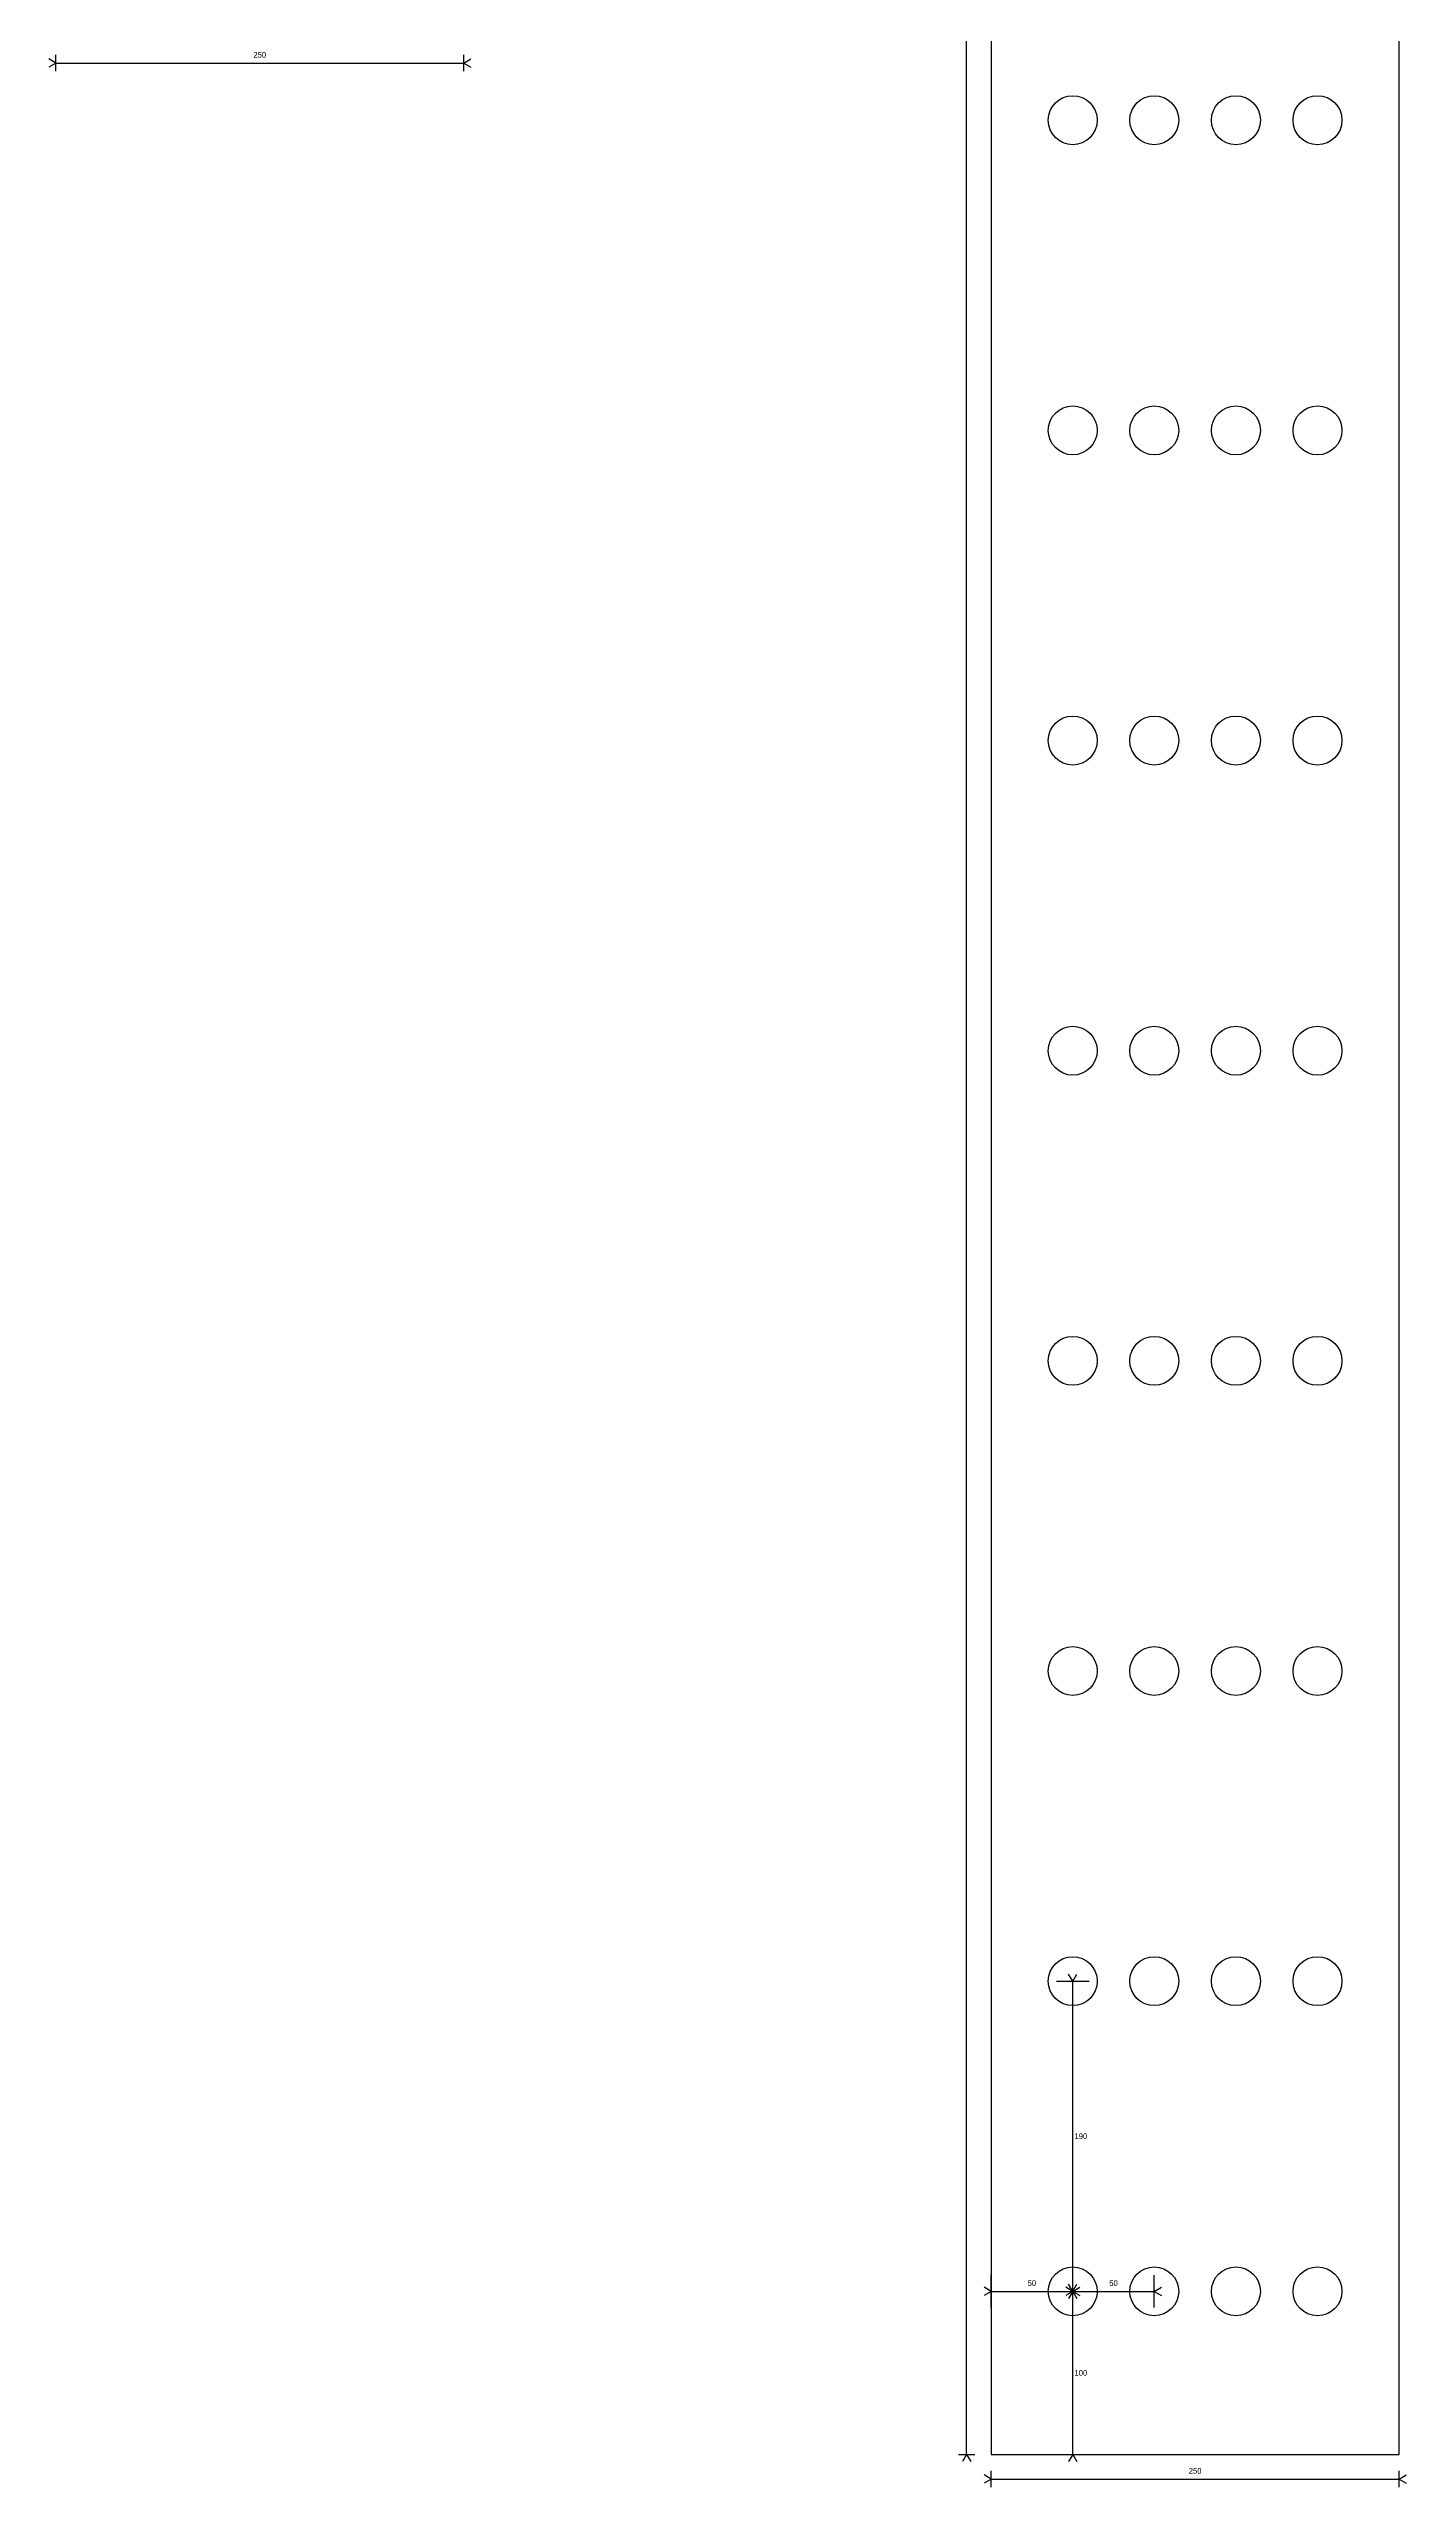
# Model space of a CAD drawing. Header units: millimetres. Extents: x 62 to 1681, y -6146 to 3884.
# Drawn here: x 77 to 909, y 0 to 1494 of the extents above; entities that cross this region are included whole.
import ezdxf

# ---------------------------------------------------------------- set-up
doc = ezdxf.new("R2010")
doc.units = ezdxf.units.MM

msp = doc.modelspace()

# ---------------------------------------------------------------- linework, layer by layer
at = {"layer": 'DIMENSION'}
for p, q in [((639.9, 20), (639.9, 3880)), ((81.8, 1485), (77.5, 1487.5)), ((81.8, 1485), (77.5, 1482.5)), ((81.8, 1480), (81.8, 1490)), ((81.8, 1485), (331.8, 1485)), ((331.8, 1480), (331.8, 1490)), ((331.8, 1485), (336.2, 1487.5)), ((331.8, 1485), (336.2, 1482.5)), ((704.9, 310), (702.4, 314.3)), ((704.9, 310), (707.4, 314.3)), ((694.9, 310), (714.9, 310)), ((704.9, 120), (704.9, 310)), ((654.9, 120), (650.6, 122.5)), ((654.9, 120), (650.6, 117.5)), ((654.9, 110), (654.9, 130)), ((654.9, 120), (704.9, 120)), ((694.9, 120), (714.9, 120)), ((694.9, 120), (714.9, 120)), ((704.9, 120), (700.6, 122.5)), ((704.9, 120), (700.6, 117.5)), ((704.9, 120), (702.4, 124.3)), ((704.9, 120), (702.4, 115.7)), ((704.9, 110), (704.9, 130)), ((704.9, 110), (704.9, 130)), ((704.9, 120), (707.4, 124.3)), ((704.9, 120), (709.3, 122.5)), ((704.9, 120), (709.3, 117.5)), ((704.9, 120), (754.9, 120)), ((704.9, 20), (704.9, 120)), ((704.9, 120), (707.4, 115.7)), ((754.9, 110), (754.9, 130)), ((754.9, 120), (759.3, 122.5)), ((754.9, 120), (759.3, 117.5)), ((634.9, 20), (644.9, 20)), ((639.9, 20), (637.4, 15.7)), ((639.9, 20), (642.4, 15.7)), ((694.9, 20), (714.9, 20)), ((704.9, 20), (702.4, 15.7)), ((704.9, 20), (707.4, 15.7)), ((654.9, 5), (650.6, 7.5)), ((654.9, 5), (650.6, 2.5)), ((654.9, 0), (654.9, 10)), ((654.9, 5), (904.9, 5)), ((904.9, 0), (904.9, 10)), ((904.9, 5), (909.3, 7.5)), ((904.9, 5), (909.3, 2.5))]:
    msp.add_line(p, q, dxfattribs=at)
at = {"layer": 'GEOMETRY'}
msp.add_lwpolyline([(654.9, 20), (904.9, 20), (904.9, 3880), (654.9, 3880)], close=True, dxfattribs=at)
for centre in [(704.9, 1450), (754.9, 1450), (804.9, 1450), (854.9, 1450), (704.9, 1260), (754.9, 1260), (804.9, 1260), (854.9, 1260), (704.9, 1070), (754.9, 1070), (804.9, 1070), (854.9, 1070), (704.9, 880), (754.9, 880), (804.9, 880), (854.9, 880), (704.9, 690), (754.9, 690), (804.9, 690), (854.9, 690), (704.9, 500), (754.9, 500), (804.9, 500), (854.9, 500), (704.9, 310), (754.9, 310), (804.9, 310), (854.9, 310), (704.9, 120), (754.9, 120), (804.9, 120), (854.9, 120)]:
    msp.add_circle(centre, 15, dxfattribs=at)

# ---------------------------------------------------------------- texts
at = {"layer": 'ANNOTATION', "char_height": 3.5, "attachment_point": 5}
for s, insert in [('250', (206.8, 1490)), ('190', (709.9, 215)), ('50', (679.9, 125)), ('50', (729.9, 125)), ('100', (709.9, 70)), ('250', (779.9, 10))]:
    msp.add_mtext(s, dxfattribs=dict(at, insert=insert))

doc.saveas('drawing.dxf')
